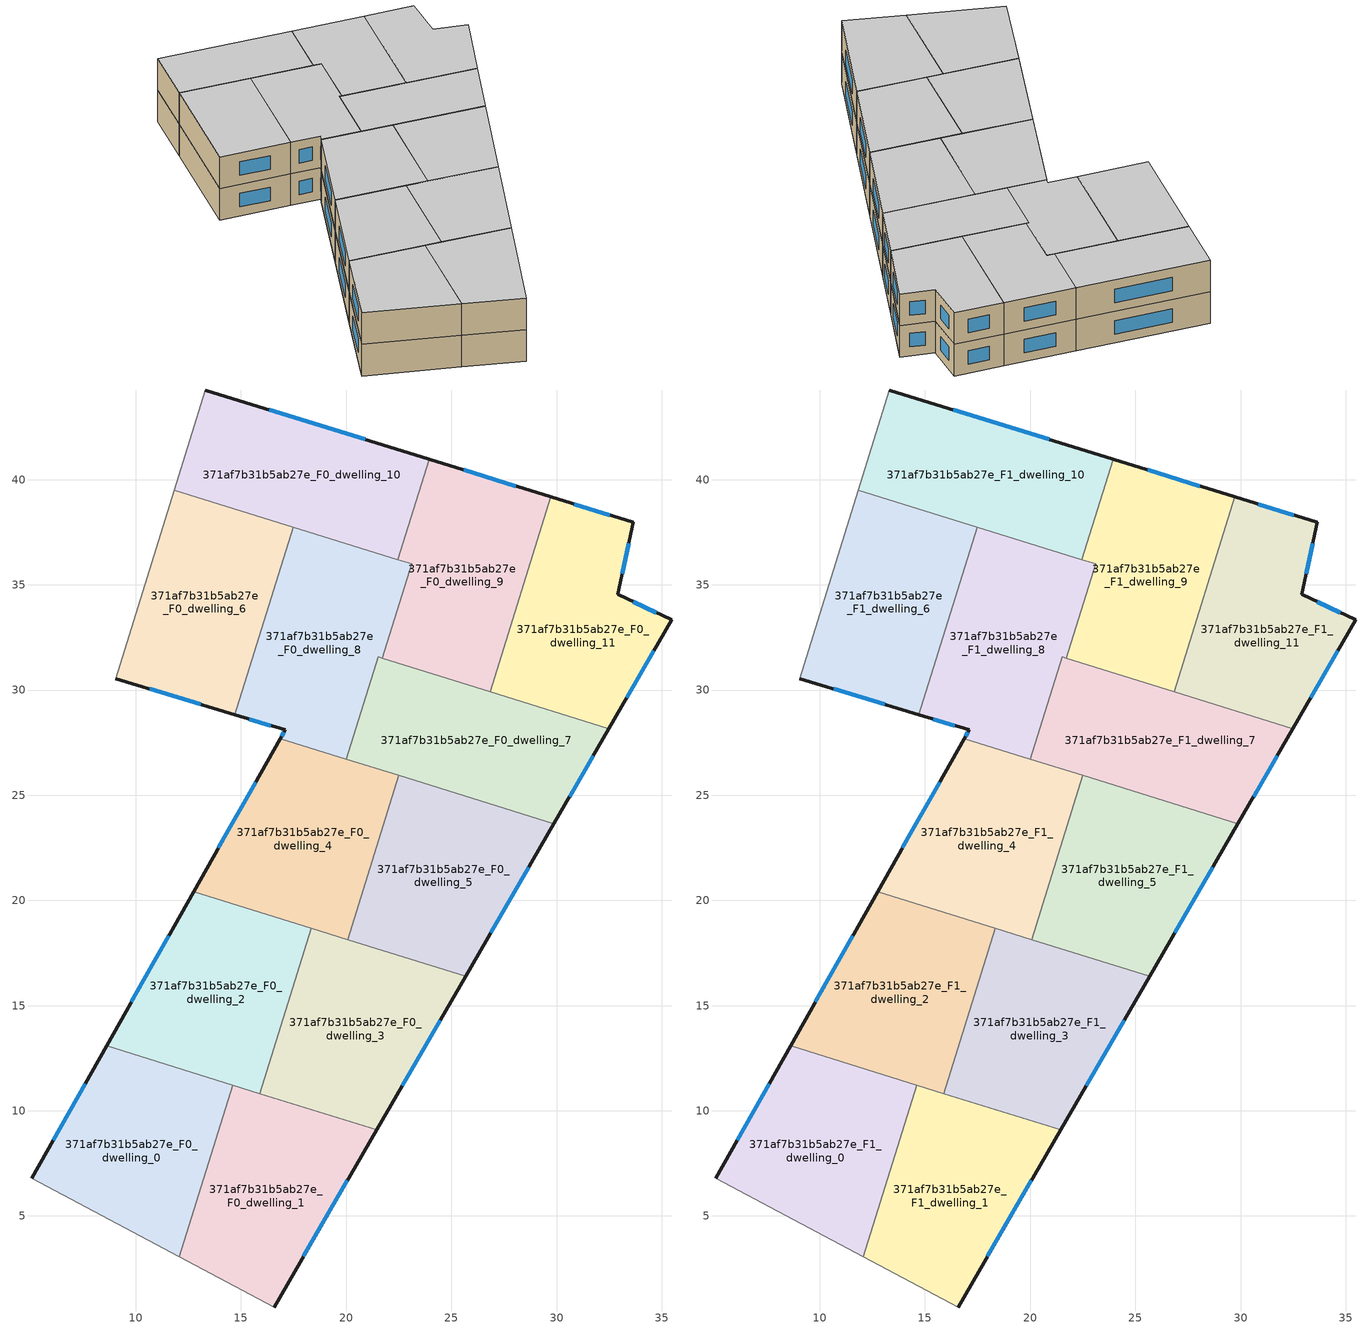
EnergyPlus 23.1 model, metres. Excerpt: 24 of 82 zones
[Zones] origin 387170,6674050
371af7b31b5ab27e_F0_dwelling_0
 floor ground (EU_floor_Construction): 14.6,11.23 12.06,3.07 5.05,6.8 8.61,13.09 z0
 wall outside (EU_wall_Construction): 8.61,13.09 5.05,6.8 z0:3
 wall adiabatic (EU_wall_Construction): 5.05,6.8 12.06,3.07 z0:3
 wall to 371af7b31b5ab27e_F0_dwelling_1 (EU_wall_Construction): 12.06,3.07 14.6,11.23 z0:3
 wall to 371af7b31b5ab27e_F0_dwelling_2 (EU_wall_Construction): 14.6,11.23 8.61,13.09 z0:3
 window (EU_Window_Construction): 7.59,11.29 6.07,8.6 z0.86:2.14
371af7b31b5ab27e_F0_dwelling_1
 floor ground (EU_floor_Construction): 21.45,9.09 16.58,0.67 12.06,3.07 14.6,11.23 z0
 wall outside (EU_wall_Construction): 16.58,0.67 21.45,9.09 z0:3
 wall adiabatic (EU_wall_Construction): 12.06,3.07 16.58,0.67 z0:3
 wall to 371af7b31b5ab27e_F0_dwelling_3 (EU_wall_Construction): 21.45,9.09 15.9,10.82 z0:3
 wall to 371af7b31b5ab27e_F0_dwelling_2 (EU_wall_Construction): 15.9,10.82 14.6,11.23 z0:3
 window (EU_Window_Construction): 17.97,3.08 20.06,6.69 z0.86:2.14
371af7b31b5ab27e_F0_dwelling_10
 floor ground (EU_floor_Construction): 23.94,40.97 22.45,36.2 11.83,39.51 13.31,44.26 z0
 wall outside (EU_wall_Construction): 23.94,40.97 13.31,44.26 z0:3
 wall to 371af7b31b5ab27e_F0_dwelling_9 (EU_wall_Construction): 22.45,36.2 23.94,40.97 z0:3
 wall adiabatic (EU_wall_Construction): 13.31,44.26 11.83,39.51 z0:3
 wall to 371af7b31b5ab27e_F0_dwelling_6 (EU_wall_Construction): 11.83,39.51 17.49,37.75 z0:3
 wall to 371af7b31b5ab27e_F0_dwelling_8 (EU_wall_Construction): 17.49,37.75 22.45,36.2 z0:3
 window (EU_Window_Construction): 20.9,41.91 16.34,43.32 z0.86:2.14
371af7b31b5ab27e_F0_dwelling_11
 floor ground (EU_floor_Construction): 33.65,37.97 32.92,34.55 35.48,33.34 32.49,28.16 26.84,29.92 29.72,39.18 z0
 wall outside (EU_wall_Construction): 32.49,28.16 35.48,33.34 32.92,34.55 33.65,37.97 29.72,39.18 z0:3
 wall to 371af7b31b5ab27e_F0_dwelling_9 (EU_wall_Construction): 29.72,39.18 26.84,29.92 z0:3
 wall to 371af7b31b5ab27e_F0_dwelling_7 (EU_wall_Construction): 26.84,29.92 32.49,28.16 z0:3
 window (EU_Window_Construction): 32.53,38.32 30.84,38.84 / 33.13,35.52 33.44,36.99 / 34.75,33.68 33.65,34.2 / 33.34,29.64 34.63,31.86 z0.86:2.14
371af7b31b5ab27e_F0_dwelling_2
 floor ground (EU_floor_Construction): 18.34,18.68 15.9,10.82 8.61,13.09 12.75,20.42 z0
 wall outside (EU_wall_Construction): 12.75,20.42 8.61,13.09 z0:3
 wall to 371af7b31b5ab27e_F0_dwelling_3 (EU_wall_Construction): 15.9,10.82 18.34,18.68 z0:3
 wall to 371af7b31b5ab27e_F0_dwelling_4 (EU_wall_Construction): 18.34,18.68 12.75,20.42 z0:3
 window (EU_Window_Construction): 11.57,18.32 9.79,15.18 z0.86:2.14
371af7b31b5ab27e_F0_dwelling_3
 floor ground (EU_floor_Construction): 25.68,16.39 21.45,9.09 15.9,10.82 18.34,18.68 z0
 wall outside (EU_wall_Construction): 21.45,9.09 25.68,16.39 z0:3
 wall to 371af7b31b5ab27e_F0_dwelling_5 (EU_wall_Construction): 25.68,16.39 20.08,18.14 z0:3
 wall to 371af7b31b5ab27e_F0_dwelling_4 (EU_wall_Construction): 20.08,18.14 18.34,18.68 z0:3
 window (EU_Window_Construction): 22.66,11.18 24.47,14.31 z0.86:2.14
371af7b31b5ab27e_F0_dwelling_4
 floor ground (EU_floor_Construction): 22.51,25.94 20.08,18.14 12.75,20.42 16.87,27.7 z0
 wall outside (EU_wall_Construction): 16.87,27.7 12.75,20.42 z0:3
 wall to 371af7b31b5ab27e_F0_dwelling_5 (EU_wall_Construction): 20.08,18.14 22.51,25.94 z0:3
 wall to 371af7b31b5ab27e_F0_dwelling_8 (EU_wall_Construction): 20.01,26.72 16.87,27.7 z0:3
 wall to 371af7b31b5ab27e_F0_dwelling_7 (EU_wall_Construction): 22.51,25.94 20.01,26.72 z0:3
 window (EU_Window_Construction): 15.69,25.62 13.93,22.5 z0.86:2.14
371af7b31b5ab27e_F0_dwelling_5
 floor ground (EU_floor_Construction): 29.88,23.65 25.68,16.39 20.08,18.14 22.51,25.94 z0
 wall outside (EU_wall_Construction): 25.68,16.39 29.88,23.65 z0:3
 wall to 371af7b31b5ab27e_F0_dwelling_7 (EU_wall_Construction): 29.88,23.65 22.51,25.94 z0:3
 window (EU_Window_Construction): 26.88,18.47 28.68,21.58 z0.86:2.14
371af7b31b5ab27e_F0_dwelling_6
 floor ground (EU_floor_Construction): 17.49,37.75 14.71,28.83 9.04,30.55 11.83,39.51 z0
 wall outside (EU_wall_Construction): 9.04,30.55 14.71,28.83 z0:3
 wall to 371af7b31b5ab27e_F0_dwelling_8 (EU_wall_Construction): 14.71,28.83 17.49,37.75 z0:3
 wall adiabatic (EU_wall_Construction): 11.83,39.51 9.04,30.55 z0:3
 window (EU_Window_Construction): 10.66,30.06 13.09,29.32 z0.86:2.14
371af7b31b5ab27e_F0_dwelling_7
 floor ground (EU_floor_Construction): 32.49,28.16 29.88,23.65 20.01,26.72 21.52,31.58 z0
 wall outside (EU_wall_Construction): 29.88,23.65 32.49,28.16 z0:3
 wall to 371af7b31b5ab27e_F0_dwelling_8 (EU_wall_Construction): 21.71,31.52 21.52,31.58 20.01,26.72 z0:3
 wall to 371af7b31b5ab27e_F0_dwelling_9 (EU_wall_Construction): 26.84,29.92 21.71,31.52 z0:3
 window (EU_Window_Construction): 30.62,24.94 31.74,26.87 z0.86:2.14
371af7b31b5ab27e_F0_dwelling_8
 floor ground (EU_floor_Construction): 23.11,36 21.71,31.52 21.52,31.58 20.01,26.72 16.87,27.7 17.1,28.1 14.71,28.83 17.49,37.75 z0
 wall outside (EU_wall_Construction): 14.71,28.83 17.1,28.1 16.87,27.7 z0:3
 wall to 371af7b31b5ab27e_F0_dwelling_9 (EU_wall_Construction): 21.71,31.52 23.11,36 22.45,36.2 z0:3
 window (EU_Window_Construction): 17.03,27.99 16.93,27.81 / 15.39,28.62 16.42,28.31 z0.86:2.14
371af7b31b5ab27e_F0_dwelling_9
 floor ground (EU_floor_Construction): 29.72,39.18 26.84,29.92 21.71,31.52 23.11,36 22.45,36.2 23.94,40.97 z0
 wall outside (EU_wall_Construction): 29.72,39.18 23.94,40.97 z0:3
 window (EU_Window_Construction): 28.07,39.69 25.59,40.46 z0.86:2.14
371af7b31b5ab27e_F1_dwelling_0
 floor to 371af7b31b5ab27e_F0_dwelling_0 (EU_floor_Construction): 14.6,11.23 12.06,3.07 5.05,6.8 8.61,13.09 z3
 wall outside (EU_wall_Construction): 8.61,13.09 5.05,6.8 z3:6
 wall adiabatic (EU_wall_Construction): 5.05,6.8 12.06,3.07 z3:6
 wall to 371af7b31b5ab27e_F1_dwelling_1 (EU_wall_Construction): 12.06,3.07 14.6,11.23 z3:6
 wall to 371af7b31b5ab27e_F1_dwelling_2 (EU_wall_Construction): 14.6,11.23 8.61,13.09 z3:6
 window (EU_Window_Construction): 7.59,11.29 6.07,8.6 z3.86:5.14
 ceiling to 371af7b31b5ab27e_F2_dwelling_0 (EU_floor_Construction): 12.06,3.07 14.6,11.23 8.61,13.09 5.05,6.8 z6
371af7b31b5ab27e_F1_dwelling_1
 floor to 371af7b31b5ab27e_F0_dwelling_1 (EU_floor_Construction): 21.45,9.09 16.58,0.67 12.06,3.07 14.6,11.23 z3
 wall outside (EU_wall_Construction): 16.58,0.67 21.45,9.09 z3:6
 wall adiabatic (EU_wall_Construction): 12.06,3.07 16.58,0.67 z3:6
 wall to 371af7b31b5ab27e_F1_dwelling_3 (EU_wall_Construction): 21.45,9.09 15.9,10.82 z3:6
 wall to 371af7b31b5ab27e_F1_dwelling_2 (EU_wall_Construction): 15.9,10.82 14.6,11.23 z3:6
 window (EU_Window_Construction): 17.97,3.08 20.06,6.69 z3.86:5.14
 ceiling to 371af7b31b5ab27e_F2_dwelling_1 (EU_floor_Construction): 16.58,0.67 21.45,9.09 14.6,11.23 12.06,3.07 z6
371af7b31b5ab27e_F1_dwelling_10
 floor to 371af7b31b5ab27e_F0_dwelling_10 (EU_floor_Construction): 23.94,40.97 22.45,36.2 11.83,39.51 13.31,44.26 z3
 wall outside (EU_wall_Construction): 23.94,40.97 13.31,44.26 z3:6
 wall to 371af7b31b5ab27e_F1_dwelling_9 (EU_wall_Construction): 22.45,36.2 23.94,40.97 z3:6
 wall adiabatic (EU_wall_Construction): 13.31,44.26 11.83,39.51 z3:6
 wall to 371af7b31b5ab27e_F1_dwelling_6 (EU_wall_Construction): 11.83,39.51 17.49,37.75 z3:6
 wall to 371af7b31b5ab27e_F1_dwelling_8 (EU_wall_Construction): 17.49,37.75 22.45,36.2 z3:6
 window (EU_Window_Construction): 20.9,41.91 16.34,43.32 z3.86:5.14
 ceiling to 371af7b31b5ab27e_F2_dwelling_10 (EU_floor_Construction): 22.45,36.2 23.94,40.97 13.31,44.26 11.83,39.51 z6
371af7b31b5ab27e_F1_dwelling_11
 floor to 371af7b31b5ab27e_F0_dwelling_11 (EU_floor_Construction): 33.65,37.97 32.92,34.55 35.48,33.34 32.49,28.16 26.84,29.92 29.72,39.18 z3
 wall outside (EU_wall_Construction): 32.49,28.16 35.48,33.34 32.92,34.55 33.65,37.97 29.72,39.18 z3:6
 wall to 371af7b31b5ab27e_F1_dwelling_9 (EU_wall_Construction): 29.72,39.18 26.84,29.92 z3:6
 wall to 371af7b31b5ab27e_F1_dwelling_7 (EU_wall_Construction): 26.84,29.92 32.49,28.16 z3:6
 window (EU_Window_Construction): 32.53,38.32 30.84,38.84 / 33.13,35.52 33.44,36.99 / 34.75,33.68 33.65,34.2 / 33.34,29.64 34.63,31.86 z3.86:5.14
 ceiling to 371af7b31b5ab27e_F2_dwelling_11 (EU_floor_Construction): 32.49,28.16 35.48,33.34 32.92,34.55 33.65,37.97 29.72,39.18 26.84,29.92 z6
371af7b31b5ab27e_F1_dwelling_2
 floor to 371af7b31b5ab27e_F0_dwelling_2 (EU_floor_Construction): 18.34,18.68 15.9,10.82 8.61,13.09 12.75,20.42 z3
 wall outside (EU_wall_Construction): 12.75,20.42 8.61,13.09 z3:6
 wall to 371af7b31b5ab27e_F1_dwelling_3 (EU_wall_Construction): 15.9,10.82 18.34,18.68 z3:6
 wall to 371af7b31b5ab27e_F1_dwelling_4 (EU_wall_Construction): 18.34,18.68 12.75,20.42 z3:6
 window (EU_Window_Construction): 11.57,18.32 9.79,15.18 z3.86:5.14
 ceiling to 371af7b31b5ab27e_F2_dwelling_2 (EU_floor_Construction): 15.9,10.82 18.34,18.68 12.75,20.42 8.61,13.09 z6
371af7b31b5ab27e_F1_dwelling_3
 floor to 371af7b31b5ab27e_F0_dwelling_3 (EU_floor_Construction): 25.68,16.39 21.45,9.09 15.9,10.82 18.34,18.68 z3
 wall outside (EU_wall_Construction): 21.45,9.09 25.68,16.39 z3:6
 wall to 371af7b31b5ab27e_F1_dwelling_5 (EU_wall_Construction): 25.68,16.39 20.08,18.14 z3:6
 wall to 371af7b31b5ab27e_F1_dwelling_4 (EU_wall_Construction): 20.08,18.14 18.34,18.68 z3:6
 window (EU_Window_Construction): 22.66,11.18 24.47,14.31 z3.86:5.14
 ceiling to 371af7b31b5ab27e_F2_dwelling_3 (EU_floor_Construction): 21.45,9.09 25.68,16.39 18.34,18.68 15.9,10.82 z6
371af7b31b5ab27e_F1_dwelling_4
 floor to 371af7b31b5ab27e_F0_dwelling_4 (EU_floor_Construction): 22.51,25.94 20.08,18.14 12.75,20.42 16.87,27.7 z3
 wall outside (EU_wall_Construction): 16.87,27.7 12.75,20.42 z3:6
 wall to 371af7b31b5ab27e_F1_dwelling_5 (EU_wall_Construction): 20.08,18.14 22.51,25.94 z3:6
 wall to 371af7b31b5ab27e_F1_dwelling_8 (EU_wall_Construction): 20.01,26.72 16.87,27.7 z3:6
 wall to 371af7b31b5ab27e_F1_dwelling_7 (EU_wall_Construction): 22.51,25.94 20.01,26.72 z3:6
 window (EU_Window_Construction): 15.69,25.62 13.93,22.5 z3.86:5.14
 ceiling to 371af7b31b5ab27e_F2_dwelling_4 (EU_floor_Construction): 20.08,18.14 22.51,25.94 16.87,27.7 12.75,20.42 z6
371af7b31b5ab27e_F1_dwelling_5
 floor to 371af7b31b5ab27e_F0_dwelling_5 (EU_floor_Construction): 29.88,23.65 25.68,16.39 20.08,18.14 22.51,25.94 z3
 wall outside (EU_wall_Construction): 25.68,16.39 29.88,23.65 z3:6
 wall to 371af7b31b5ab27e_F1_dwelling_7 (EU_wall_Construction): 29.88,23.65 22.51,25.94 z3:6
 window (EU_Window_Construction): 26.88,18.47 28.68,21.58 z3.86:5.14
 ceiling to 371af7b31b5ab27e_F2_dwelling_5 (EU_floor_Construction): 25.68,16.39 29.88,23.65 22.51,25.94 20.08,18.14 z6
371af7b31b5ab27e_F1_dwelling_6
 floor to 371af7b31b5ab27e_F0_dwelling_6 (EU_floor_Construction): 17.49,37.75 14.71,28.83 9.04,30.55 11.83,39.51 z3
 wall outside (EU_wall_Construction): 9.04,30.55 14.71,28.83 z3:6
 wall to 371af7b31b5ab27e_F1_dwelling_8 (EU_wall_Construction): 14.71,28.83 17.49,37.75 z3:6
 wall adiabatic (EU_wall_Construction): 11.83,39.51 9.04,30.55 z3:6
 window (EU_Window_Construction): 10.66,30.06 13.09,29.32 z3.86:5.14
 ceiling to 371af7b31b5ab27e_F2_dwelling_6 (EU_floor_Construction): 14.71,28.83 17.49,37.75 11.83,39.51 9.04,30.55 z6
371af7b31b5ab27e_F1_dwelling_7
 floor to 371af7b31b5ab27e_F0_dwelling_7 (EU_floor_Construction): 32.49,28.16 29.88,23.65 20.01,26.72 21.52,31.58 z3
 wall outside (EU_wall_Construction): 29.88,23.65 32.49,28.16 z3:6
 wall to 371af7b31b5ab27e_F1_dwelling_8 (EU_wall_Construction): 21.71,31.52 21.52,31.58 20.01,26.72 z3:6
 wall to 371af7b31b5ab27e_F1_dwelling_9 (EU_wall_Construction): 26.84,29.92 21.71,31.52 z3:6
 window (EU_Window_Construction): 30.62,24.94 31.74,26.87 z3.86:5.14
 ceiling to 371af7b31b5ab27e_F2_dwelling_7 (EU_floor_Construction): 29.88,23.65 32.49,28.16 21.52,31.58 20.01,26.72 z6
371af7b31b5ab27e_F1_dwelling_8
 floor to 371af7b31b5ab27e_F0_dwelling_8 (EU_floor_Construction): 23.11,36 21.71,31.52 21.52,31.58 20.01,26.72 16.87,27.7 17.1,28.1 14.71,28.83 17.49,37.75 z3
 wall outside (EU_wall_Construction): 14.71,28.83 17.1,28.1 16.87,27.7 z3:6
 wall to 371af7b31b5ab27e_F1_dwelling_9 (EU_wall_Construction): 21.71,31.52 23.11,36 22.45,36.2 z3:6
 window (EU_Window_Construction): 17.03,27.99 16.93,27.81 / 15.39,28.62 16.42,28.31 z3.86:5.14
 ceiling to 371af7b31b5ab27e_F2_dwelling_8 (EU_floor_Construction): 20.01,26.72 21.52,31.58 21.71,31.52 23.11,36 17.49,37.75 14.71,28.83 17.1,28.1 16.87,27.7 z6
371af7b31b5ab27e_F1_dwelling_9
 floor to 371af7b31b5ab27e_F0_dwelling_9 (EU_floor_Construction): 29.72,39.18 26.84,29.92 21.71,31.52 23.11,36 22.45,36.2 23.94,40.97 z3
 wall outside (EU_wall_Construction): 29.72,39.18 23.94,40.97 z3:6
 window (EU_Window_Construction): 28.07,39.69 25.59,40.46 z3.86:5.14
 ceiling to 371af7b31b5ab27e_F2_dwelling_9 (EU_floor_Construction): 26.84,29.92 29.72,39.18 23.94,40.97 22.45,36.2 23.11,36 21.71,31.52 z6
[Building]
EU S2 Campaign: North Axis=0; Terrain=City; Solar Distribution=FullExterior
[Site:Location]
Helsinki-Vantaa.AP: Latitude=60.317; Longitude=24.963; Time Zone=2; Elevation=54.6
[SizingPeriod:WeatherFileDays]
AnnualSizingPeriod: Begin Month=1; Begin Day of Month=1; End Month=12; End Day of Month=31; Day of Week for Start Day=Monday; Use Weather File Daylight Saving Period=No; Use Weather File Rain and Snow Indicators=No
[MATERIAL]
EU_InternalMass_Material: Roughness=MediumRough; Thickness=0.1; Conductivity=1; Density=1800; Specific Heat=900; Thermal Absorptance=0.9; Solar Absorptance=0.7; Visible Absorptance=0.7
[MATERIAL:NOMASS] Roughness=MediumRough; Thermal Absorptance=0.9; Solar Absorptance=0.7; Visible Absorptance=0.7
Name | Thermal Resistance
EU_wall_NoMass | 1.10183
EU_floor_NoMass | 1.70606
[WINDOWMATERIAL:SIMPLEGLAZINGSYSTEM]
EU_Window_SimpleGlazing: UFactor=3.11035; Solar Heat Gain Coefficient=0.8; Visible Transmittance=0.8
[CONSTRUCTION]
EU_wall_Construction: EU_wall_NoMass
EU_floor_Construction: EU_floor_NoMass
EU_Window_Construction: EU_Window_SimpleGlazing
EU_InternalMass_Construction: EU_InternalMass_Material
[ZONE] Type=1; Multiplier=1; Ceiling Height=autocalculate; Floor Area=autocalculate; Part of Total Floor Area=Yes
Name | Volume
371af7b31b5ab27e_F0_dwelling_0; 371af7b31b5ab27e_F1_dwelling_0; 371af7b31b5ab27e_F0_dwelling_4; 371af7b31b5ab27e_F1_dwelling_4 | 166.483
371af7b31b5ab27e_F0_dwelling_1; 371af7b31b5ab27e_F1_dwelling_1 | 166.484
371af7b31b5ab27e_F0_dwelling_10; 371af7b31b5ab27e_F1_dwelling_10 | 166.499
371af7b31b5ab27e_F0_dwelling_11; 371af7b31b5ab27e_F1_dwelling_11 | 166.487
371af7b31b5ab27e_F0_dwelling_2; 371af7b31b5ab27e_F1_dwelling_2 | 166.488
371af7b31b5ab27e_F0_dwelling_3; 371af7b31b5ab27e_F1_dwelling_3 | 166.498
371af7b31b5ab27e_F0_dwelling_5; 371af7b31b5ab27e_F1_dwelling_5 | 166.48
371af7b31b5ab27e_F0_dwelling_6; 371af7b31b5ab27e_F1_dwelling_6 | 166.485
371af7b31b5ab27e_F0_dwelling_7; 371af7b31b5ab27e_F1_dwelling_7 | 166.496
371af7b31b5ab27e_F0_dwelling_8; 371af7b31b5ab27e_F1_dwelling_8 | 166.489
371af7b31b5ab27e_F0_dwelling_9; 371af7b31b5ab27e_F1_dwelling_9 | 166.493
[INTERNALMASS] Construction=EU_InternalMass_Construction
Name | Zone or ZoneList | Surface Area
371af7b31b5ab27e_F0_dwelling_0_EU_InternalMass | 371af7b31b5ab27e_F0_dwelling_0 | 55.4958
371af7b31b5ab27e_F0_dwelling_1_EU_InternalMass | 371af7b31b5ab27e_F0_dwelling_1 | 55.499
371af7b31b5ab27e_F0_dwelling_2_EU_InternalMass | 371af7b31b5ab27e_F0_dwelling_2 | 55.4956
371af7b31b5ab27e_F0_dwelling_3_EU_InternalMass | 371af7b31b5ab27e_F0_dwelling_3 | 55.5012
371af7b31b5ab27e_F0_dwelling_4_EU_InternalMass | 371af7b31b5ab27e_F0_dwelling_4 | 55.4934
371af7b31b5ab27e_F0_dwelling_5_EU_InternalMass | 371af7b31b5ab27e_F0_dwelling_5 | 55.4944
371af7b31b5ab27e_F0_dwelling_6_EU_InternalMass | 371af7b31b5ab27e_F0_dwelling_6 | 55.4951
371af7b31b5ab27e_F0_dwelling_7_EU_InternalMass | 371af7b31b5ab27e_F0_dwelling_7 | 55.4984
371af7b31b5ab27e_F0_dwelling_8_EU_InternalMass | 371af7b31b5ab27e_F0_dwelling_8 | 55.4965
371af7b31b5ab27e_F0_dwelling_9_EU_InternalMass | 371af7b31b5ab27e_F0_dwelling_9 | 55.4973
371af7b31b5ab27e_F0_dwelling_10_EU_InternalMass | 371af7b31b5ab27e_F0_dwelling_10 | 55.4996
371af7b31b5ab27e_F0_dwelling_11_EU_InternalMass | 371af7b31b5ab27e_F0_dwelling_11 | 55.4954
371af7b31b5ab27e_F1_dwelling_0_EU_InternalMass | 371af7b31b5ab27e_F1_dwelling_0 | 55.4958
371af7b31b5ab27e_F1_dwelling_1_EU_InternalMass | 371af7b31b5ab27e_F1_dwelling_1 | 55.499
371af7b31b5ab27e_F1_dwelling_2_EU_InternalMass | 371af7b31b5ab27e_F1_dwelling_2 | 55.4956
371af7b31b5ab27e_F1_dwelling_3_EU_InternalMass | 371af7b31b5ab27e_F1_dwelling_3 | 55.5012
371af7b31b5ab27e_F1_dwelling_4_EU_InternalMass | 371af7b31b5ab27e_F1_dwelling_4 | 55.4934
371af7b31b5ab27e_F1_dwelling_5_EU_InternalMass | 371af7b31b5ab27e_F1_dwelling_5 | 55.4944
371af7b31b5ab27e_F1_dwelling_6_EU_InternalMass | 371af7b31b5ab27e_F1_dwelling_6 | 55.4951
371af7b31b5ab27e_F1_dwelling_7_EU_InternalMass | 371af7b31b5ab27e_F1_dwelling_7 | 55.4984
371af7b31b5ab27e_F1_dwelling_8_EU_InternalMass | 371af7b31b5ab27e_F1_dwelling_8 | 55.4965
371af7b31b5ab27e_F1_dwelling_9_EU_InternalMass | 371af7b31b5ab27e_F1_dwelling_9 | 55.4973
371af7b31b5ab27e_F1_dwelling_10_EU_InternalMass | 371af7b31b5ab27e_F1_dwelling_10 | 55.4996
371af7b31b5ab27e_F1_dwelling_11_EU_InternalMass | 371af7b31b5ab27e_F1_dwelling_11 | 55.4954
[OTHEREQUIPMENT] Fuel Type=Electricity; Design Level Calculation Method=Watts/Area; Power per Zone Floor Area=1; Fraction Latent=0; Fraction Radiant=0; Fraction Lost=0; Carbon Dioxide Generation Rate=0; EndUse Subcategory=EU_Step8_InternalGains
Name | Zone or ZoneList or Space or SpaceList | Schedule
EU_Step8_InternalGain_371af7b31b5ab27e_F0_dwelling_0_f000 | 371af7b31b5ab27e_F0_dwelling_0 | EU_Step8_GainSchedule_371af7b31b5ab27e_F0_dwelling_0_f000
EU_Step8_InternalGain_371af7b31b5ab27e_F0_dwelling_1_f000 | 371af7b31b5ab27e_F0_dwelling_1 | EU_Step8_GainSchedule_371af7b31b5ab27e_F0_dwelling_1_f000
EU_Step8_InternalGain_371af7b31b5ab27e_F0_dwelling_2_f000 | 371af7b31b5ab27e_F0_dwelling_2 | EU_Step8_GainSchedule_371af7b31b5ab27e_F0_dwelling_2_f000
EU_Step8_InternalGain_371af7b31b5ab27e_F0_dwelling_3_f000 | 371af7b31b5ab27e_F0_dwelling_3 | EU_Step8_GainSchedule_371af7b31b5ab27e_F0_dwelling_3_f000
EU_Step8_InternalGain_371af7b31b5ab27e_F0_dwelling_4_f000 | 371af7b31b5ab27e_F0_dwelling_4 | EU_Step8_GainSchedule_371af7b31b5ab27e_F0_dwelling_4_f000
EU_Step8_InternalGain_371af7b31b5ab27e_F0_dwelling_5_f000 | 371af7b31b5ab27e_F0_dwelling_5 | EU_Step8_GainSchedule_371af7b31b5ab27e_F0_dwelling_5_f000
EU_Step8_InternalGain_371af7b31b5ab27e_F0_dwelling_6_f000 | 371af7b31b5ab27e_F0_dwelling_6 | EU_Step8_GainSchedule_371af7b31b5ab27e_F0_dwelling_6_f000
EU_Step8_InternalGain_371af7b31b5ab27e_F0_dwelling_7_f000 | 371af7b31b5ab27e_F0_dwelling_7 | EU_Step8_GainSchedule_371af7b31b5ab27e_F0_dwelling_7_f000
EU_Step8_InternalGain_371af7b31b5ab27e_F0_dwelling_8_f000 | 371af7b31b5ab27e_F0_dwelling_8 | EU_Step8_GainSchedule_371af7b31b5ab27e_F0_dwelling_8_f000
EU_Step8_InternalGain_371af7b31b5ab27e_F0_dwelling_9_f000 | 371af7b31b5ab27e_F0_dwelling_9 | EU_Step8_GainSchedule_371af7b31b5ab27e_F0_dwelling_9_f000
EU_Step8_InternalGain_371af7b31b5ab27e_F0_dwelling_10_f000 | 371af7b31b5ab27e_F0_dwelling_10 | EU_Step8_GainSchedule_371af7b31b5ab27e_F0_dwelling_10_f000
EU_Step8_InternalGain_371af7b31b5ab27e_F0_dwelling_11_f000 | 371af7b31b5ab27e_F0_dwelling_11 | EU_Step8_GainSchedule_371af7b31b5ab27e_F0_dwelling_11_f000
EU_Step8_InternalGain_371af7b31b5ab27e_F1_dwelling_0_f000 | 371af7b31b5ab27e_F1_dwelling_0 | EU_Step8_GainSchedule_371af7b31b5ab27e_F1_dwelling_0_f000
EU_Step8_InternalGain_371af7b31b5ab27e_F1_dwelling_1_f000 | 371af7b31b5ab27e_F1_dwelling_1 | EU_Step8_GainSchedule_371af7b31b5ab27e_F1_dwelling_1_f000
EU_Step8_InternalGain_371af7b31b5ab27e_F1_dwelling_2_f000 | 371af7b31b5ab27e_F1_dwelling_2 | EU_Step8_GainSchedule_371af7b31b5ab27e_F1_dwelling_2_f000
EU_Step8_InternalGain_371af7b31b5ab27e_F1_dwelling_3_f000 | 371af7b31b5ab27e_F1_dwelling_3 | EU_Step8_GainSchedule_371af7b31b5ab27e_F1_dwelling_3_f000
EU_Step8_InternalGain_371af7b31b5ab27e_F1_dwelling_4_f000 | 371af7b31b5ab27e_F1_dwelling_4 | EU_Step8_GainSchedule_371af7b31b5ab27e_F1_dwelling_4_f000
EU_Step8_InternalGain_371af7b31b5ab27e_F1_dwelling_5_f000 | 371af7b31b5ab27e_F1_dwelling_5 | EU_Step8_GainSchedule_371af7b31b5ab27e_F1_dwelling_5_f000
EU_Step8_InternalGain_371af7b31b5ab27e_F1_dwelling_6_f000 | 371af7b31b5ab27e_F1_dwelling_6 | EU_Step8_GainSchedule_371af7b31b5ab27e_F1_dwelling_6_f000
EU_Step8_InternalGain_371af7b31b5ab27e_F1_dwelling_7_f000 | 371af7b31b5ab27e_F1_dwelling_7 | EU_Step8_GainSchedule_371af7b31b5ab27e_F1_dwelling_7_f000
EU_Step8_InternalGain_371af7b31b5ab27e_F1_dwelling_8_f000 | 371af7b31b5ab27e_F1_dwelling_8 | EU_Step8_GainSchedule_371af7b31b5ab27e_F1_dwelling_8_f000
EU_Step8_InternalGain_371af7b31b5ab27e_F1_dwelling_9_f000 | 371af7b31b5ab27e_F1_dwelling_9 | EU_Step8_GainSchedule_371af7b31b5ab27e_F1_dwelling_9_f000
EU_Step8_InternalGain_371af7b31b5ab27e_F1_dwelling_10_f000 | 371af7b31b5ab27e_F1_dwelling_10 | EU_Step8_GainSchedule_371af7b31b5ab27e_F1_dwelling_10_f000
EU_Step8_InternalGain_371af7b31b5ab27e_F1_dwelling_11_f000 | 371af7b31b5ab27e_F1_dwelling_11 | EU_Step8_GainSchedule_371af7b31b5ab27e_F1_dwelling_11_f000
[ZONEVENTILATION:DESIGNFLOWRATE] Schedule=EU_AlwaysOn; Design Flow Rate Calculation Method=AirChanges/Hour; Air Changes per Hour=0.756316; Ventilation Type=Natural; Fan Pressure Rise=0; Fan Total Efficiency=1; Constant Term Coefficient=1; Temperature Term Coefficient=0; Velocity Term Coefficient=0; Velocity Squared Term Coefficient=0; Minimum Indoor Temperature=-100; Maximum Indoor Temperature=100; Delta Temperature=-100; Minimum Outdoor Temperature=-100; Maximum Outdoor Temperature=100; Maximum Wind Speed=40
Name | Zone or ZoneList or Space or SpaceList
EU_ConstantAir_371af7b31b5ab27e_F0_dwelling_0 | 371af7b31b5ab27e_F0_dwelling_0
EU_ConstantAir_371af7b31b5ab27e_F0_dwelling_1 | 371af7b31b5ab27e_F0_dwelling_1
EU_ConstantAir_371af7b31b5ab27e_F0_dwelling_2 | 371af7b31b5ab27e_F0_dwelling_2
EU_ConstantAir_371af7b31b5ab27e_F0_dwelling_3 | 371af7b31b5ab27e_F0_dwelling_3
EU_ConstantAir_371af7b31b5ab27e_F0_dwelling_4 | 371af7b31b5ab27e_F0_dwelling_4
EU_ConstantAir_371af7b31b5ab27e_F0_dwelling_5 | 371af7b31b5ab27e_F0_dwelling_5
EU_ConstantAir_371af7b31b5ab27e_F0_dwelling_6 | 371af7b31b5ab27e_F0_dwelling_6
EU_ConstantAir_371af7b31b5ab27e_F0_dwelling_7 | 371af7b31b5ab27e_F0_dwelling_7
EU_ConstantAir_371af7b31b5ab27e_F0_dwelling_8 | 371af7b31b5ab27e_F0_dwelling_8
EU_ConstantAir_371af7b31b5ab27e_F0_dwelling_9 | 371af7b31b5ab27e_F0_dwelling_9
EU_ConstantAir_371af7b31b5ab27e_F0_dwelling_10 | 371af7b31b5ab27e_F0_dwelling_10
EU_ConstantAir_371af7b31b5ab27e_F0_dwelling_11 | 371af7b31b5ab27e_F0_dwelling_11
EU_ConstantAir_371af7b31b5ab27e_F1_dwelling_0 | 371af7b31b5ab27e_F1_dwelling_0
EU_ConstantAir_371af7b31b5ab27e_F1_dwelling_1 | 371af7b31b5ab27e_F1_dwelling_1
EU_ConstantAir_371af7b31b5ab27e_F1_dwelling_2 | 371af7b31b5ab27e_F1_dwelling_2
EU_ConstantAir_371af7b31b5ab27e_F1_dwelling_3 | 371af7b31b5ab27e_F1_dwelling_3
EU_ConstantAir_371af7b31b5ab27e_F1_dwelling_4 | 371af7b31b5ab27e_F1_dwelling_4
EU_ConstantAir_371af7b31b5ab27e_F1_dwelling_5 | 371af7b31b5ab27e_F1_dwelling_5
EU_ConstantAir_371af7b31b5ab27e_F1_dwelling_6 | 371af7b31b5ab27e_F1_dwelling_6
EU_ConstantAir_371af7b31b5ab27e_F1_dwelling_7 | 371af7b31b5ab27e_F1_dwelling_7
EU_ConstantAir_371af7b31b5ab27e_F1_dwelling_8 | 371af7b31b5ab27e_F1_dwelling_8
EU_ConstantAir_371af7b31b5ab27e_F1_dwelling_9 | 371af7b31b5ab27e_F1_dwelling_9
EU_ConstantAir_371af7b31b5ab27e_F1_dwelling_10 | 371af7b31b5ab27e_F1_dwelling_10
EU_ConstantAir_371af7b31b5ab27e_F1_dwelling_11 | 371af7b31b5ab27e_F1_dwelling_11
[HVACTEMPLATE:THERMOSTAT] Constant Heating Setpoint=20; Constant Cooling Setpoint=50
EU_HeatOnly_371af7b31b5ab27e_F0_dwelling_0; EU_HeatOnly_371af7b31b5ab27e_F0_dwelling_1; EU_HeatOnly_371af7b31b5ab27e_F0_dwelling_2; EU_HeatOnly_371af7b31b5ab27e_F0_dwelling_3; EU_HeatOnly_371af7b31b5ab27e_F0_dwelling_4; EU_HeatOnly_371af7b31b5ab27e_F0_dwelling_5; EU_HeatOnly_371af7b31b5ab27e_F0_dwelling_6; EU_HeatOnly_371af7b31b5ab27e_F0_dwelling_7; EU_HeatOnly_371af7b31b5ab27e_F0_dwelling_8; EU_HeatOnly_371af7b31b5ab27e_F0_dwelling_9; EU_HeatOnly_371af7b31b5ab27e_F0_dwelling_10; EU_HeatOnly_371af7b31b5ab27e_F0_dwelling_11; EU_HeatOnly_371af7b31b5ab27e_F1_dwelling_0; EU_HeatOnly_371af7b31b5ab27e_F1_dwelling_1; EU_HeatOnly_371af7b31b5ab27e_F1_dwelling_2; EU_HeatOnly_371af7b31b5ab27e_F1_dwelling_3; EU_HeatOnly_371af7b31b5ab27e_F1_dwelling_4; EU_HeatOnly_371af7b31b5ab27e_F1_dwelling_5; EU_HeatOnly_371af7b31b5ab27e_F1_dwelling_6; EU_HeatOnly_371af7b31b5ab27e_F1_dwelling_7; EU_HeatOnly_371af7b31b5ab27e_F1_dwelling_8; EU_HeatOnly_371af7b31b5ab27e_F1_dwelling_9; EU_HeatOnly_371af7b31b5ab27e_F1_dwelling_10; EU_HeatOnly_371af7b31b5ab27e_F1_dwelling_11; EU_HeatOnly_371af7b31b5ab27e_F2_dwelling_0; EU_HeatOnly_371af7b31b5ab27e_F2_dwelling_1; EU_HeatOnly_371af7b31b5ab27e_F2_dwelling_2; EU_HeatOnly_371af7b31b5ab27e_F2_dwelling_3; EU_HeatOnly_371af7b31b5ab27e_F2_dwelling_4; EU_HeatOnly_371af7b31b5ab27e_F2_dwelling_5; EU_HeatOnly_371af7b31b5ab27e_F2_dwelling_6; EU_HeatOnly_371af7b31b5ab27e_F2_dwelling_7; EU_HeatOnly_371af7b31b5ab27e_F2_dwelling_8; EU_HeatOnly_371af7b31b5ab27e_F2_dwelling_9; EU_HeatOnly_371af7b31b5ab27e_F2_dwelling_10; EU_HeatOnly_371af7b31b5ab27e_F2_dwelling_11; EU_HeatOnly_371af7b31b5ab27e_F3_dwelling_0; EU_HeatOnly_371af7b31b5ab27e_F3_dwelling_1; EU_HeatOnly_371af7b31b5ab27e_F3_dwelling_2; EU_HeatOnly_371af7b31b5ab27e_F3_dwelling_3; EU_HeatOnly_371af7b31b5ab27e_F3_dwelling_4; EU_HeatOnly_371af7b31b5ab27e_F3_dwelling_5; EU_HeatOnly_371af7b31b5ab27e_F3_dwelling_6; EU_HeatOnly_371af7b31b5ab27e_F3_dwelling_7; EU_HeatOnly_371af7b31b5ab27e_F3_dwelling_8; EU_HeatOnly_371af7b31b5ab27e_F3_dwelling_9; EU_HeatOnly_371af7b31b5ab27e_F3_dwelling_10; EU_HeatOnly_371af7b31b5ab27e_F3_dwelling_11; EU_HeatOnly_371af7b31b5ab27e_F4_dwelling_0; EU_HeatOnly_371af7b31b5ab27e_F4_dwelling_1; EU_HeatOnly_371af7b31b5ab27e_F4_dwelling_2; EU_HeatOnly_371af7b31b5ab27e_F4_dwelling_3; EU_HeatOnly_371af7b31b5ab27e_F4_dwelling_4; EU_HeatOnly_371af7b31b5ab27e_F4_dwelling_5; EU_HeatOnly_371af7b31b5ab27e_F4_dwelling_6; EU_HeatOnly_371af7b31b5ab27e_F4_dwelling_7; EU_HeatOnly_371af7b31b5ab27e_F4_dwelling_8; EU_HeatOnly_371af7b31b5ab27e_F4_dwelling_9; EU_HeatOnly_371af7b31b5ab27e_F4_dwelling_10; EU_HeatOnly_371af7b31b5ab27e_F4_dwelling_11; EU_HeatOnly_371af7b31b5ab27e_F5_dwelling_0; EU_HeatOnly_371af7b31b5ab27e_F5_dwelling_1; EU_HeatOnly_371af7b31b5ab27e_F5_dwelling_2; EU_HeatOnly_371af7b31b5ab27e_F5_dwelling_3; EU_HeatOnly_371af7b31b5ab27e_F5_dwelling_4; EU_HeatOnly_371af7b31b5ab27e_F5_dwelling_5; EU_HeatOnly_371af7b31b5ab27e_F5_dwelling_6; EU_HeatOnly_371af7b31b5ab27e_F5_dwelling_7; EU_HeatOnly_371af7b31b5ab27e_F5_dwelling_8; EU_HeatOnly_371af7b31b5ab27e_F5_dwelling_9; EU_HeatOnly_371af7b31b5ab27e_F5_dwelling_10; EU_HeatOnly_371af7b31b5ab27e_F6_dwelling_0; EU_HeatOnly_371af7b31b5ab27e_F6_dwelling_1; EU_HeatOnly_371af7b31b5ab27e_F6_dwelling_2; EU_HeatOnly_371af7b31b5ab27e_F6_dwelling_3; EU_HeatOnly_371af7b31b5ab27e_F6_dwelling_4; EU_HeatOnly_371af7b31b5ab27e_F6_dwelling_5; EU_HeatOnly_371af7b31b5ab27e_F6_dwelling_6; EU_HeatOnly_371af7b31b5ab27e_F6_dwelling_7; EU_HeatOnly_371af7b31b5ab27e_F6_dwelling_8; EU_HeatOnly_371af7b31b5ab27e_F6_dwelling_9; EU_HeatOnly_371af7b31b5ab27e_F6_dwelling_10
[HVACTEMPLATE:ZONE:IDEALLOADSAIRSYSTEM] System Availability Schedule=EU_AlwaysOn; Maximum Heating Supply Air Temperature=50; Minimum Cooling Supply Air Temperature=13; Maximum Heating Supply Air Humidity Ratio=0.0156; Minimum Cooling Supply Air Humidity Ratio=0.0077; Heating Limit=NoLimit; Cooling Limit=NoLimit; Heating Availability Schedule=EU_AlwaysOn; Cooling Availability Schedule=EU_CoolingOff; Dehumidification Control Type=ConstantSensibleHeatRatio; Cooling Sensible Heat Ratio=0.7; Dehumidification Setpoint=60; Humidification Control Type=None; Humidification Setpoint=30; Outdoor Air Method=None; Outdoor Air Flow Rate per Person=0.00944; Outdoor Air Flow Rate per Zone Floor Area=0; Outdoor Air Flow Rate per Zone=0; Demand Controlled Ventilation Type=None; Outdoor Air Economizer Type=NoEconomizer; Heat Recovery Type=None; Sensible Heat Recovery Effectiveness=0.7; Latent Heat Recovery Effectiveness=0.65
Name | Template Thermostat
371af7b31b5ab27e_F0_dwelling_0 | EU_HeatOnly_371af7b31b5ab27e_F0_dwelling_0
371af7b31b5ab27e_F0_dwelling_1 | EU_HeatOnly_371af7b31b5ab27e_F0_dwelling_1
371af7b31b5ab27e_F0_dwelling_2 | EU_HeatOnly_371af7b31b5ab27e_F0_dwelling_2
371af7b31b5ab27e_F0_dwelling_3 | EU_HeatOnly_371af7b31b5ab27e_F0_dwelling_3
371af7b31b5ab27e_F0_dwelling_4 | EU_HeatOnly_371af7b31b5ab27e_F0_dwelling_4
371af7b31b5ab27e_F0_dwelling_5 | EU_HeatOnly_371af7b31b5ab27e_F0_dwelling_5
371af7b31b5ab27e_F0_dwelling_6 | EU_HeatOnly_371af7b31b5ab27e_F0_dwelling_6
371af7b31b5ab27e_F0_dwelling_7 | EU_HeatOnly_371af7b31b5ab27e_F0_dwelling_7
371af7b31b5ab27e_F0_dwelling_8 | EU_HeatOnly_371af7b31b5ab27e_F0_dwelling_8
371af7b31b5ab27e_F0_dwelling_9 | EU_HeatOnly_371af7b31b5ab27e_F0_dwelling_9
371af7b31b5ab27e_F0_dwelling_10 | EU_HeatOnly_371af7b31b5ab27e_F0_dwelling_10
371af7b31b5ab27e_F0_dwelling_11 | EU_HeatOnly_371af7b31b5ab27e_F0_dwelling_11
371af7b31b5ab27e_F1_dwelling_0 | EU_HeatOnly_371af7b31b5ab27e_F1_dwelling_0
371af7b31b5ab27e_F1_dwelling_1 | EU_HeatOnly_371af7b31b5ab27e_F1_dwelling_1
371af7b31b5ab27e_F1_dwelling_2 | EU_HeatOnly_371af7b31b5ab27e_F1_dwelling_2
371af7b31b5ab27e_F1_dwelling_3 | EU_HeatOnly_371af7b31b5ab27e_F1_dwelling_3
371af7b31b5ab27e_F1_dwelling_4 | EU_HeatOnly_371af7b31b5ab27e_F1_dwelling_4
371af7b31b5ab27e_F1_dwelling_5 | EU_HeatOnly_371af7b31b5ab27e_F1_dwelling_5
371af7b31b5ab27e_F1_dwelling_6 | EU_HeatOnly_371af7b31b5ab27e_F1_dwelling_6
371af7b31b5ab27e_F1_dwelling_7 | EU_HeatOnly_371af7b31b5ab27e_F1_dwelling_7
371af7b31b5ab27e_F1_dwelling_8 | EU_HeatOnly_371af7b31b5ab27e_F1_dwelling_8
371af7b31b5ab27e_F1_dwelling_9 | EU_HeatOnly_371af7b31b5ab27e_F1_dwelling_9
371af7b31b5ab27e_F1_dwelling_10 | EU_HeatOnly_371af7b31b5ab27e_F1_dwelling_10
371af7b31b5ab27e_F1_dwelling_11 | EU_HeatOnly_371af7b31b5ab27e_F1_dwelling_11
[SIZING:ZONE] Zone Cooling Design Supply Air Temperature Input Method=SupplyAirTemperature; Zone Cooling Design Supply Air Temperature=13; Zone Heating Design Supply Air Temperature Input Method=SupplyAirTemperature; Zone Heating Design Supply Air Temperature=50; Zone Cooling Design Supply Air Humidity Ratio=0.008; Zone Heating Design Supply Air Humidity Ratio=0.008; Cooling Design Air Flow Method=DesignDay; Cooling Design Air Flow Rate=0; Cooling Minimum Air Flow per Zone Floor Area=0.000762; Cooling Minimum Air Flow=0; Cooling Minimum Air Flow Fraction=0.2; Heating Design Air Flow Method=DesignDay; Heating Design Air Flow Rate=0; Heating Maximum Air Flow per Zone Floor Area=0.002032; Heating Maximum Air Flow=0.141576; Heating Maximum Air Flow Fraction=0.3; Account for Dedicated Outdoor Air System=No; Dedicated Outdoor Air System Control Strategy=NeutralSupplyAir; Dedicated Outdoor Air Low Setpoint Temperature for Design=autosize; Dedicated Outdoor Air High Setpoint Temperature for Design=autosize; Zone Load Sizing Method=Sensible Load Only No Latent Load; Zone Latent Cooling Design Supply Air Humidity Ratio Input Method=HumidityRatioDifference; Zone Cooling Design Supply Air Humidity Ratio Difference=0.005; Zone Latent Heating Design Supply Air Humidity Ratio Input Method=HumidityRatioDifference; Zone Humidification Design Supply Air Humidity Ratio Difference=0.005
371af7b31b5ab27e_F0_dwelling_0; 371af7b31b5ab27e_F0_dwelling_1; 371af7b31b5ab27e_F0_dwelling_2; 371af7b31b5ab27e_F0_dwelling_3; 371af7b31b5ab27e_F0_dwelling_4; 371af7b31b5ab27e_F0_dwelling_5; 371af7b31b5ab27e_F0_dwelling_6; 371af7b31b5ab27e_F0_dwelling_7; 371af7b31b5ab27e_F0_dwelling_8; 371af7b31b5ab27e_F0_dwelling_9; 371af7b31b5ab27e_F0_dwelling_10; 371af7b31b5ab27e_F0_dwelling_11; 371af7b31b5ab27e_F1_dwelling_0; 371af7b31b5ab27e_F1_dwelling_1; 371af7b31b5ab27e_F1_dwelling_2; 371af7b31b5ab27e_F1_dwelling_3; 371af7b31b5ab27e_F1_dwelling_4; 371af7b31b5ab27e_F1_dwelling_5; 371af7b31b5ab27e_F1_dwelling_6; 371af7b31b5ab27e_F1_dwelling_7; 371af7b31b5ab27e_F1_dwelling_8; 371af7b31b5ab27e_F1_dwelling_9; 371af7b31b5ab27e_F1_dwelling_10; 371af7b31b5ab27e_F1_dwelling_11
[SCHEDULE:CONSTANT]
Name | Hourly Value
EU_AlwaysOn | 1
EU_CoolingOff | 0
[SCHEDULE:FILE] Column Number=1; Rows to Skip at Top=0; Number of Hours of Data=8760; Column Separator=Comma; Interpolate to Timestep=No; Minutes per Item=60; Adjust Schedule for Daylight Savings=Yes
Name | File
EU_Step8_GainSchedule_371af7b31b5ab27e_F0_dwelling_0_f000 | ../../schedules/371af7b31b5ab27e/371af7b31b5ab27e_F0_dwelling_0_f000_gain.csv
EU_Step8_GainSchedule_371af7b31b5ab27e_F0_dwelling_1_f000 | ../../schedules/371af7b31b5ab27e/371af7b31b5ab27e_F0_dwelling_1_f000_gain.csv
EU_Step8_GainSchedule_371af7b31b5ab27e_F0_dwelling_2_f000 | ../../schedules/371af7b31b5ab27e/371af7b31b5ab27e_F0_dwelling_2_f000_gain.csv
EU_Step8_GainSchedule_371af7b31b5ab27e_F0_dwelling_3_f000 | ../../schedules/371af7b31b5ab27e/371af7b31b5ab27e_F0_dwelling_3_f000_gain.csv
EU_Step8_GainSchedule_371af7b31b5ab27e_F0_dwelling_4_f000 | ../../schedules/371af7b31b5ab27e/371af7b31b5ab27e_F0_dwelling_4_f000_gain.csv
EU_Step8_GainSchedule_371af7b31b5ab27e_F0_dwelling_5_f000 | ../../schedules/371af7b31b5ab27e/371af7b31b5ab27e_F0_dwelling_5_f000_gain.csv
EU_Step8_GainSchedule_371af7b31b5ab27e_F0_dwelling_6_f000 | ../../schedules/371af7b31b5ab27e/371af7b31b5ab27e_F0_dwelling_6_f000_gain.csv
EU_Step8_GainSchedule_371af7b31b5ab27e_F0_dwelling_7_f000 | ../../schedules/371af7b31b5ab27e/371af7b31b5ab27e_F0_dwelling_7_f000_gain.csv
EU_Step8_GainSchedule_371af7b31b5ab27e_F0_dwelling_8_f000 | ../../schedules/371af7b31b5ab27e/371af7b31b5ab27e_F0_dwelling_8_f000_gain.csv
EU_Step8_GainSchedule_371af7b31b5ab27e_F0_dwelling_9_f000 | ../../schedules/371af7b31b5ab27e/371af7b31b5ab27e_F0_dwelling_9_f000_gain.csv
EU_Step8_GainSchedule_371af7b31b5ab27e_F0_dwelling_10_f000 | ../../schedules/371af7b31b5ab27e/371af7b31b5ab27e_F0_dwelling_10_f000_gain.csv
EU_Step8_GainSchedule_371af7b31b5ab27e_F0_dwelling_11_f000 | ../../schedules/371af7b31b5ab27e/371af7b31b5ab27e_F0_dwelling_11_f000_gain.csv
EU_Step8_GainSchedule_371af7b31b5ab27e_F1_dwelling_0_f000 | ../../schedules/371af7b31b5ab27e/371af7b31b5ab27e_F1_dwelling_0_f000_gain.csv
EU_Step8_GainSchedule_371af7b31b5ab27e_F1_dwelling_1_f000 | ../../schedules/371af7b31b5ab27e/371af7b31b5ab27e_F1_dwelling_1_f000_gain.csv
EU_Step8_GainSchedule_371af7b31b5ab27e_F1_dwelling_2_f000 | ../../schedules/371af7b31b5ab27e/371af7b31b5ab27e_F1_dwelling_2_f000_gain.csv
EU_Step8_GainSchedule_371af7b31b5ab27e_F1_dwelling_3_f000 | ../../schedules/371af7b31b5ab27e/371af7b31b5ab27e_F1_dwelling_3_f000_gain.csv
EU_Step8_GainSchedule_371af7b31b5ab27e_F1_dwelling_4_f000 | ../../schedules/371af7b31b5ab27e/371af7b31b5ab27e_F1_dwelling_4_f000_gain.csv
EU_Step8_GainSchedule_371af7b31b5ab27e_F1_dwelling_5_f000 | ../../schedules/371af7b31b5ab27e/371af7b31b5ab27e_F1_dwelling_5_f000_gain.csv
EU_Step8_GainSchedule_371af7b31b5ab27e_F1_dwelling_6_f000 | ../../schedules/371af7b31b5ab27e/371af7b31b5ab27e_F1_dwelling_6_f000_gain.csv
EU_Step8_GainSchedule_371af7b31b5ab27e_F1_dwelling_7_f000 | ../../schedules/371af7b31b5ab27e/371af7b31b5ab27e_F1_dwelling_7_f000_gain.csv
EU_Step8_GainSchedule_371af7b31b5ab27e_F1_dwelling_8_f000 | ../../schedules/371af7b31b5ab27e/371af7b31b5ab27e_F1_dwelling_8_f000_gain.csv
EU_Step8_GainSchedule_371af7b31b5ab27e_F1_dwelling_9_f000 | ../../schedules/371af7b31b5ab27e/371af7b31b5ab27e_F1_dwelling_9_f000_gain.csv
EU_Step8_GainSchedule_371af7b31b5ab27e_F1_dwelling_10_f000 | ../../schedules/371af7b31b5ab27e/371af7b31b5ab27e_F1_dwelling_10_f000_gain.csv
EU_Step8_GainSchedule_371af7b31b5ab27e_F1_dwelling_11_f000 | ../../schedules/371af7b31b5ab27e/371af7b31b5ab27e_F1_dwelling_11_f000_gain.csv
